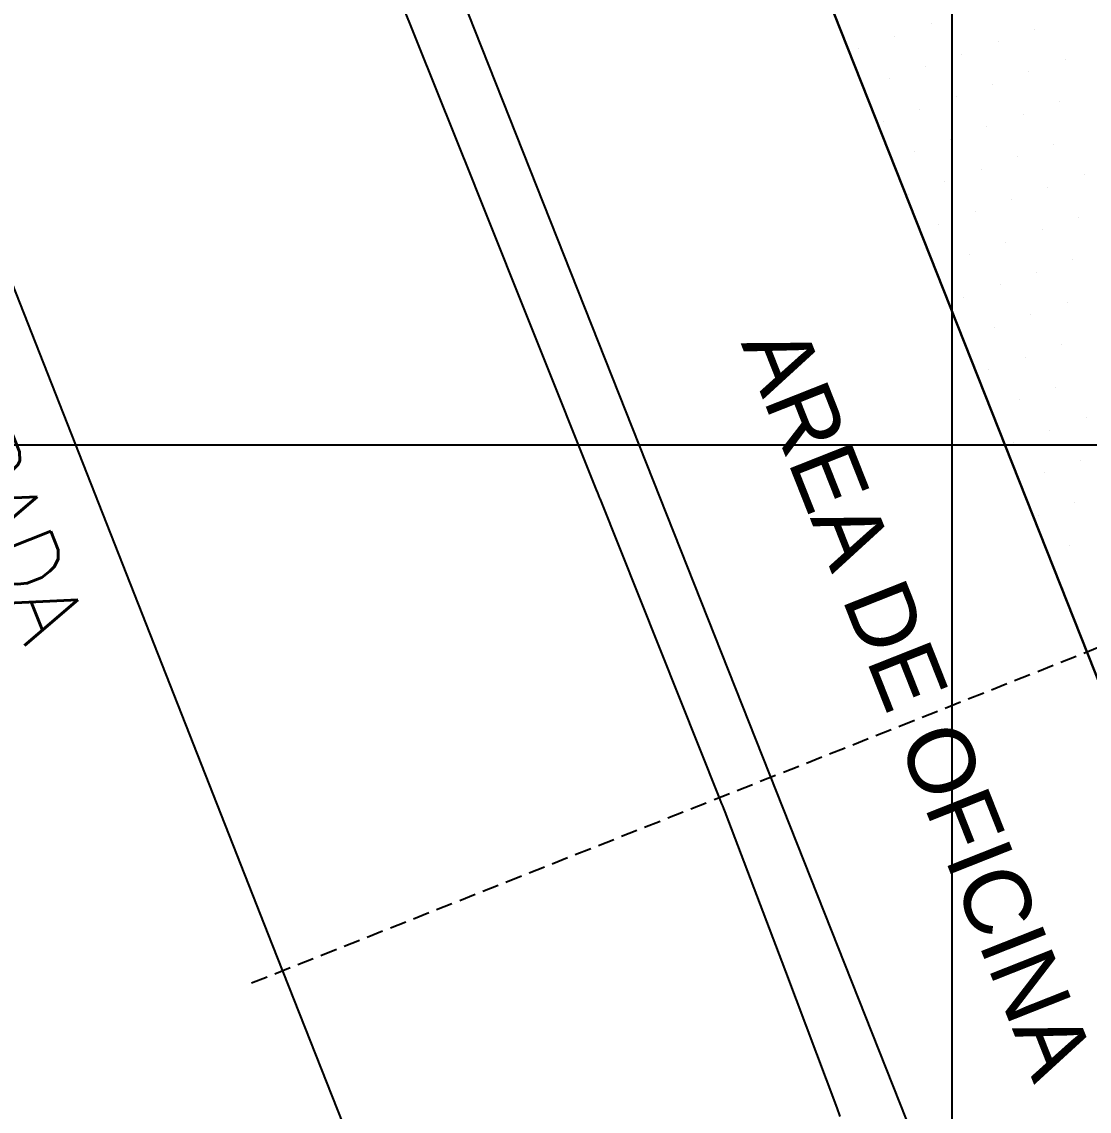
# Model space of a CAD drawing. Header units: metres. Extents: x 486561 to 486942, y 7083268 to 7083787.
# Drawn here: x 486716.2 to 486748.4, y 7083527.92 to 7083560.76 of the extents above; entities that cross this region are included whole.
import ezdxf

# ---------------------------------------------------------------- set-up
doc = ezdxf.new("R2010")
doc.units = ezdxf.units.M
doc.linetypes.add('DASHED', pattern=[0.75, 0.5, -0.25])
for name, color, linetype in [('ALAMBRADA', 45, 'Continuous'), ('C-ROAD', 7, 'Continuous'), ('C-ROAD-CORR', 5, 'Continuous'), ('C-TINN-BNDY', 110, 'Continuous'), ('C-TOPO-FEAT', 94, 'Continuous'), ('grilla', 254, 'Continuous')]:
    doc.layers.add(name, color=color, linetype=linetype)
doc.styles.add('arial', font='arial.ttf')
doc.styles.get("Standard").update_dxf_attribs({"font": 'simplex.shx'})

msp = doc.modelspace()

# ---------------------------------------------------------------- linework, layer by layer
at = {"color": 7, "linetype": 'DASHED', "lineweight": -3}
msp.add_line((486794.7223304504, 7083560.129656383), (486723.1296555953, 7083531.777427557), dxfattribs=at)
at = {"layer": 'ALAMBRADA', "color": 7}
for p, q in [((486703.4934856492, 7083584.375716819, 78.78), (486723.7534856492, 7083532.935716819, 78.78)), ((486723.7534856492, 7083532.935716819, 78.78), (486747.0734856492, 7083473.895716819, 78.78))]:
    msp.add_line(p, q, dxfattribs=at)
at = {"layer": 'C-ROAD', "color": 7, "linetype": 'Continuous', "lineweight": -3}
msp.add_line((486738.7536905378, 7083565.92948281), (486757.900069055, 7083517.582650549), dxfattribs=at)
at = {"layer": 'C-ROAD-CORR', "color": 7, "linetype": 'Continuous'}
for p, q in [((486743.6295901185, 7083560.700050406), (486743.6295901185, 7083560.700050406)), ((486746.745956724, 7083560.542107822), (486746.745956724, 7083560.542107822)), ((486742.5331957606, 7083560.324669696), (486742.5331957606, 7083560.324669696)), ((486745.6495623661, 7083560.166727113), (486745.6495623661, 7083560.166727113)), ((486741.4368014027, 7083559.949288987), (486741.4368014027, 7083559.949288987)), ((486744.5531680082, 7083559.791346403), (486744.5531680082, 7083559.791346403)), ((486747.6695346117, 7083559.63340382), (486747.6695346117, 7083559.63340382)), ((486743.4567736503, 7083559.415965693), (486743.4567736503, 7083559.415965693)), ((486746.5731402538, 7083559.25802311), (486746.5731402538, 7083559.25802311)), ((486742.3603792923, 7083559.040584983), (486742.3603792923, 7083559.040584983)), ((486745.4767458959, 7083558.8826424), (486745.4767458959, 7083558.8826424)), ((486744.380351538, 7083558.507261691), (486744.380351538, 7083558.507261691)), ((486747.4967181439, 7083558.349319107), (486747.4967181439, 7083558.349319107)), ((486743.2839571801, 7083558.131880981), (486743.2839571801, 7083558.131880981)), ((486746.400323786, 7083557.973938397), (486746.400323786, 7083557.973938397)), ((486742.1875628222, 7083557.756500271), (486742.1875628222, 7083557.756500271)), ((486745.303929428, 7083557.598557687), (486745.303929428, 7083557.598557687)), ((486744.2075350701, 7083557.223176978), (486744.2075350701, 7083557.223176978)), ((486747.3239016751, 7083557.065234394), (486747.3239016751, 7083557.065234394)), ((486743.1111407122, 7083556.847796268), (486743.1111407122, 7083556.847796268)), ((486746.2275073172, 7083556.689853684), (486746.2275073172, 7083556.689853684)), ((486745.1311129593, 7083556.314472974), (486745.1311129593, 7083556.314472974)), ((486744.0347186014, 7083555.939092265), (486744.0347186014, 7083555.939092265)), ((486748.2474795637, 7083556.156530391), (486748.2474795637, 7083556.156530391)), ((486747.1510852058, 7083555.781149682), (486747.1510852058, 7083555.781149682)), ((486742.9383242435, 7083555.563711555), (486742.9383242435, 7083555.563711555)), ((486746.0546908479, 7083555.405768972), (486746.0546908479, 7083555.405768972)), ((486744.95829649, 7083555.030388262), (486744.95829649, 7083555.030388262)), ((486743.861902132, 7083554.655007552), (486743.861902132, 7083554.655007552)), ((486748.0746630949, 7083554.872445679), (486748.0746630949, 7083554.872445679)), ((486746.978268737, 7083554.49706497), (486746.978268737, 7083554.49706497)), ((486745.8818743791, 7083554.12168426), (486745.8818743791, 7083554.12168426)), ((486744.7854800212, 7083553.74630355), (486744.7854800212, 7083553.74630355)), ((486747.9018466266, 7083553.588360965), (486747.9018466266, 7083553.588360965)), ((486746.8054522687, 7083553.212980255), (486746.8054522687, 7083553.212980255)), ((486745.7090579108, 7083552.837599546), (486745.7090579108, 7083552.837599546)), ((486744.6126635529, 7083552.462218836), (486744.6126635529, 7083552.462218836)), ((486747.7290301573, 7083552.304276253), (486747.7290301573, 7083552.304276253)), ((486746.6326357994, 7083551.928895543), (486746.6326357994, 7083551.928895543)), ((486745.5362414415, 7083551.553514834), (486745.5362414415, 7083551.553514834)), ((486747.5562136881, 7083551.02019154), (486747.5562136881, 7083551.02019154)), ((486746.4598193302, 7083550.64481083), (486746.4598193302, 7083550.64481083)), ((486745.3634249723, 7083550.26943012), (486745.3634249723, 7083550.26943012)), ((486747.3833972198, 7083549.736106828), (486747.3833972198, 7083549.736106828)), ((486746.2870028618, 7083549.360726118), (486746.2870028618, 7083549.360726118)), ((486748.3069751085, 7083548.827402824), (486748.3069751085, 7083548.827402824)), ((486747.2105807505, 7083548.452022114), (486747.2105807505, 7083548.452022114)), ((486746.1141863926, 7083548.076641404), (486746.1141863926, 7083548.076641404)), ((486748.1341586396, 7083547.543318111), (486748.1341586396, 7083547.543318111)), ((486747.0377642817, 7083547.167937402), (486747.0377642817, 7083547.167937402)), ((486747.9613421709, 7083546.259233398), (486747.9613421709, 7083546.259233398)), ((486746.864947813, 7083545.883852689), (486746.864947813, 7083545.883852689)), ((486747.788525702, 7083544.975148686), (486747.788525702, 7083544.975148686)), ((486747.6157092333, 7083543.691063972), (486747.6157092333, 7083543.691063972))]:
    msp.add_line(p, q, dxfattribs=at)
at = {"layer": 'C-TINN-BNDY', "color": 7, "linetype": 'Continuous', "lineweight": -3}
for p, q in [((486729.8230376621, 7083555.939383401, 78.7313768060962), (486727.5926860296, 7083561.509486567, 78.76240798483431)), ((486729.9182133921, 7083555.704221351, 78.73053516407725), (486729.8230376621, 7083555.939383401, 78.7313768060962)), ((486729.918867108, 7083555.70353793, 78.73053174873817), (486729.9182133921, 7083555.704221351, 78.73053516407725)), ((486733.5369045417, 7083546.654537261, 78.69744883092362), (486729.918867108, 7083555.70353793, 78.73053174873817)), ((486733.5756798696, 7083546.556740173, 78.69694005763021), (486733.5369045417, 7083546.654537261, 78.69744883092362)), ((486733.6390063216, 7083546.397865501, 78.69611229345979), (486733.5756798696, 7083546.556740173, 78.69694005763021)), ((486733.6393424445, 7083546.395724246, 78.69610306172333), (486733.6390063216, 7083546.397865501, 78.69611229345979)), ((486737.24704064, 7083537.36821365, 78.63451284970033), (486733.6393424445, 7083546.395724246, 78.69610306172333)), ((486737.3173702217, 7083537.189693428, 78.63282686297693), (486737.24704064, 7083537.36821365, 78.63451284970033)), ((486737.3445245367, 7083537.120370506, 78.63217521337367), (486737.3173702217, 7083537.189693428, 78.63282686297693)), ((486737.3730013091, 7083537.045677233, 78.63127889428426), (486737.3445245367, 7083537.120370506, 78.63217521337367)), ((486737.4112777776, 7083536.946389771, 78.62989876683092), (486737.3730013091, 7083537.045677233, 78.63127889428426)), ((486739.2444597225, 7083532.126642974, 78.55440395295484), (486737.4112777776, 7083536.946389771, 78.62989876683092)), ((486740.7886794392, 7083528.015161509, 78.47906170470176), (486739.2444597225, 7083532.126642974, 78.55440395295484)), ((486740.8866032218, 7083527.754439661, 78.47428401802568), (486740.7886794392, 7083528.015161509, 78.47906170470176))]:
    msp.add_line(p, q, dxfattribs=at)
at = {"layer": 'C-TOPO-FEAT', "color": 7, "linetype": 'Continuous', "lineweight": -3}
for p, q in [((486757.9000690552, 7083517.582650549), (486738.7536905381, 7083565.92948281)), ((486757.9006888864, 7083517.582896015), (486738.7543103693, 7083565.929728276)), ((486748.3698547035, 7083513.80848205), (486729.2234761864, 7083562.155314311))]:
    msp.add_line(p, q, dxfattribs=at)
at = {"layer": 'grilla', "color": 7}
for p, q in [((486744.2534856492, 7083787.393533921), (486744.2534856492, 7083267.816301)), ((486561.4510690507, 7083548.005716819), (486941.5490802203, 7083548.005716819))]:
    msp.add_line(p, q, dxfattribs=at)

# ---------------------------------------------------------------- texts
at = {"color": 7}
msp.add_text('ALAMBRADA', height=2, rotation=291.5272776652232, dxfattribs=at).set_placement((486710.7796548528, 7083555.914929135, 78.78))
at = {"layer": 'C-ROAD-CORR', "color": 7, "extrusion": (0.05868988459241525, -0.1482175699567987, 0.9872117550974717), "style": 'arial'}
msp.add_text('AREA DE OFICINA', height=2, rotation=270.0000000140899, dxfattribs=at).set_placement((3060425.556889446, 6324897.688702358, -1021310.074353701))

doc.saveas('drawing.dxf')
